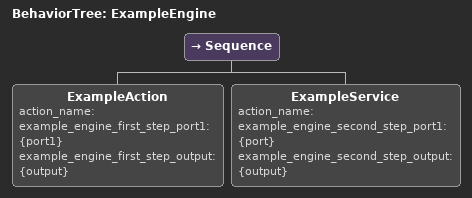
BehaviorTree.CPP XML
<?xml version="1.0" encoding="UTF-8"?>
<root BTCPP_format="4">
  <BehaviorTree ID="ExampleEngine">
    <Sequence>
      <ExampleAction action_name="" example_engine_first_step_port1="{port1}" example_engine_first_step_output="{output}"/>
      <ExampleService action_name="" example_engine_second_step_port1="{port}" example_engine_second_step_output="{output}"/>
    </Sequence>
  </BehaviorTree>
</root>
